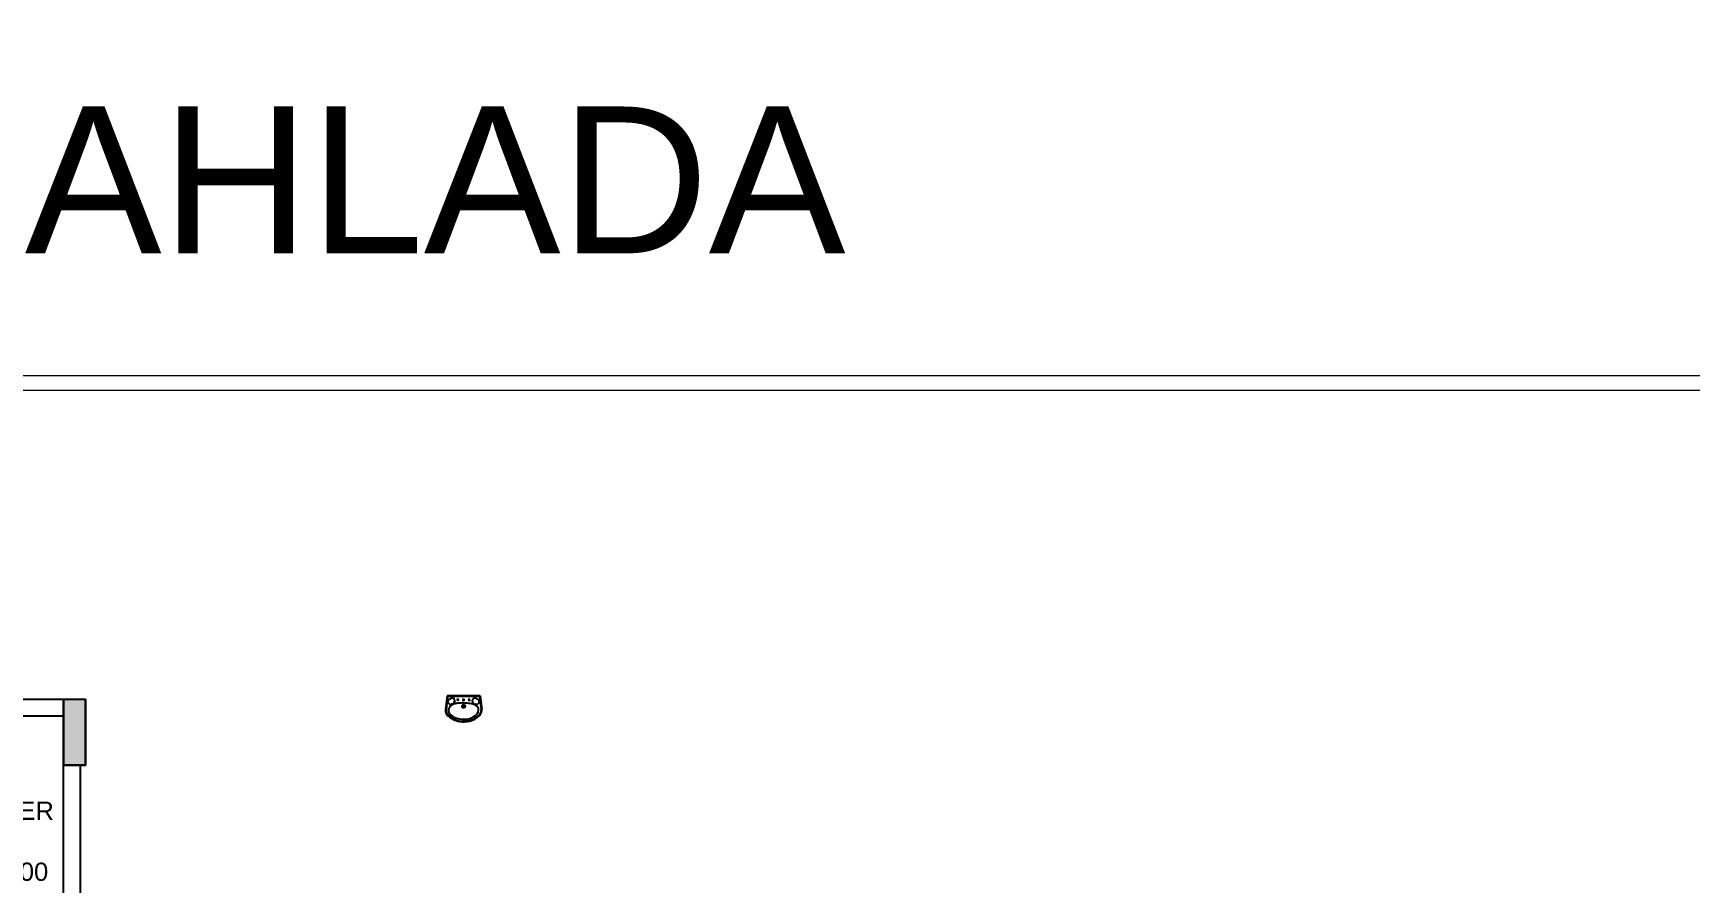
# Model space of a CAD drawing. Extents: x 11369658 to 11598203, y -3946797 to -3787209.
# Drawn here: x 11396796 to 11419415, y -3859217 to -3847610 of the extents above; entities that cross this region are included whole.
import ezdxf

# ---------------------------------------------------------------- set-up
doc = ezdxf.new("R2010")
doc.units = 0
doc.header["$MEASUREMENT"] = 0
doc.layers.get('0').update_dxf_attribs({"linetype": 'CONTINUOUS'})
doc.layers.add('0 Room description', color=210, linetype='CONTINUOUS', lineweight=5)
doc.layers.add('Dim( Actpl )', color=7, linetype='CONTINUOUS', lineweight=5)
doc.styles.get("Standard").update_dxf_attribs({"font": 'arial.ttf'})

msp = doc.modelspace()

# ---------------------------------------------------------------- hatches: boundary and pattern name
at = {"ltscale": 500}
msp.add_hatch(color=8, dxfattribs=at).paths.add_polyline_path([(11397212.5, -3857611.4), (11397512.5, -3857611.4), (11397512.5, -3856711.4), (11397212.5, -3856711.4)])

# ---------------------------------------------------------------- linework, layer by layer
at = {"color": 8, "lineweight": 25}
for p, q in [((11402447.3, -3856661.3), (11402426.6, -3856846)), ((11402455.3, -3856661.3), (11402433.8, -3856852.7)), ((11402899.8, -3856661.3), (11402447.3, -3856661.3)), ((11402884.6, -3856670.9), (11402466.8, -3856672.1)), ((11402891.8, -3856661.3), (11402913.3, -3856852.7)), ((11402899.8, -3856661.3), (11402920.5, -3856846)), ((11397512.5, -3856711.4), (11394582.5, -3856711.4)), ((11402582.8, -3856715.7), (11402609, -3856715.7)), ((11402594.9, -3856728), (11402594.9, -3856700.7)), ((11402702.9, -3856804.6), (11402642.6, -3856804.6)), ((11402662, -3856715.7), (11402688.3, -3856715.7)), ((11402672.7, -3856834.7), (11402672.7, -3856773.3)), ((11402674.1, -3856733.2), (11402674.1, -3856700.7)), ((11402736.8, -3856715.7), (11402763.1, -3856715.7)), ((11402748.9, -3856733.2), (11402748.9, -3856700.7)), ((11397212.5, -3856941.4), (11394812.5, -3856941.4)), ((11397212.5, -3859941.4), (11397212.5, -3856941.4)), ((11397512.5, -3857611.4), (11397512.5, -3857411.4)), ((11397442.5, -3859941.4), (11397442.5, -3857611.4))]:
    msp.add_line(p, q, dxfattribs=at)
at = {"color": 8, "lineweight": 25, "ltscale": 500}
for p, q in [((11397212.5, -3857611.4), (11397212.5, -3856711.4)), ((11397512.5, -3856711.4), (11397512.5, -3857611.4)), ((11397512.5, -3857611.4), (11397212.5, -3857611.4))]:
    msp.add_line(p, q, dxfattribs=at)
at = {"color": 8, "ltscale": 500}
msp.add_lwpolyline([(11397212.5, -3857611.4), (11397512.5, -3857611.4), (11397512.5, -3856711.4), (11397212.5, -3856711.4)], close=True, dxfattribs=at)
at = {"color": 8}
for centre, major_axis, start_param, end_param in [((11402472.3, -3856639), (-33.5, -1.1), 0.6941569, 1.3697807), ((11402521.2, -3856727.5), (-34, 0), 4.3388532, 5.2016903), ((11402505.4, -3856736.1), (-49.2, 1.8), 3.4007559, 4.136141), ((11402839.6, -3856736.1), (-49.2, 1.4), -0.9308937, -0.1955086), ((11402823.8, -3856727.5), (-34, 0.1), 4.2260302, 5.0888672), ((11402879.9, -3856646.7), (-24.7, 0.1), 1.7695192, 2.5136118), ((11402525.2, -3856859.2), (-99.5, 0.8), -0.1251585, 0.8561116), ((11402528.1, -3856857.3), (-94.4, -0.5), -0.0540168, 0.8337574), ((11402476.8, -3856737.3), (-20.7, -0.6), -1.1321713, 0.4508448), ((11402512.4, -3856729), (-56.8, 3.4), 0.379746, 1.0199795), ((11402538, -3856861.1), (-70.9, 0.1), -0.4039903, 0.5669384), ((11402547.5, -3856816.3), (-126.1, 2.7), -1.2071793, -0.8613363), ((11402572.3, -3856879.5), (-109.8, -1), -1.4401374, -0.4452664), ((11402596.7, -3856825.4), (-139.6, 2.9), 0.5768823, 1.2131055), ((11402491.2, -3856761.8), (-17.9, 0), 0.8826483, 2.2627083), ((11402508.5, -3856781.8), (-6.08, -6.08), 3.2967978, 4.6942319), ((11402510.7, -3856782), (-5.47, -5.47), 2.0970526, 3.5418083), ((11402539.8, -3856767.8), (-7.33, 0.96), -0.5976645, 1.5033958), ((11402557.9, -3856775.6), (-26.7, 2.2), -1.2011409, -0.4097655), ((11402522.7, -3856734), (-31.9, -0.3), 2.6094604, 3.4115342), ((11402627.8, -3857058.6), (-296.4, -2.8), -1.506456, -1.3389978), ((11402594.9, -3856715.7), (-6.4, 0.66), 1.676337, 7.9595223), ((11402676.7, -3857491.7), (-732.1, 1.9), -1.5639641, -1.4713727), ((11402672.7, -3856804.6), (-21.5, -2), 1.4782368, 7.7614221), ((11402672.7, -3856804.6), (-15.5, -0.1), 1.5579019, 7.8410872), ((11402672.7, -3856804.6), (-10.6, -2.5), 1.3415401, 7.6247254), ((11402674.1, -3856715.7), (-5.82, -2.72), 1.1460225, 7.4292078), ((11402639, -3857559.5), (-800.1, -32.8), 4.5182235, 4.6281312), ((11402748.9, -3856715.7), (-6.4, 0.66), 1.676337, 7.9595223), ((11402749.4, -3856934.6), (-166.8, 2.6), 4.1969594, 4.657407), ((11402822.3, -3856734), (-31.9, -0.3), -0.2881409, 0.5139329), ((11402787.1, -3856775.6), (-26.6, -3.5), 3.5029901, 4.2943655), ((11402803.9, -3856768.1), (-8.55, -0.05), 1.4453843, 3.7867652), ((11402755.6, -3856834.6), (-126, -0.6), 2.0515853, 2.8002811), ((11402835, -3856782.8), (-6.17, 6.17), 5.9255749, 7.5979196), ((11402836.5, -3856781.8), (-6.08, 6.08), 4.7305456, 6.1279797), ((11402801.8, -3856864.1), (-80.1, -0.6), 3.547154, 4.2922066), ((11402797.5, -3856816.3), (-125.7, 9.9), 4.1035722, 4.4494153), ((11402853.8, -3856761.8), (-17.9, 0.2), 0.8926028, 2.2726628), ((11402792.9, -3856843.2), (-123.1, 1), 2.1345696, 2.6472266), ((11402832.6, -3856729), (-56.9, -0.4), 2.173486, 2.8137196), ((11402782.7, -3856852.6), (-94.7, 0.7), 2.8973759, 3.3698223), ((11402868.2, -3856737.3), (-20.7, -0.7), 2.6258823, 4.2088984), ((11402813.8, -3856858.7), (-106, 2.6), 2.3341659, 2.9661859), ((11402835.5, -3856859.7), (-78.1, -0.3), 2.5576787, 3.2269962), ((11402837.9, -3856856.2), (-83.2, 0.3), 2.8523404, 3.2669735), ((11402662.2, -3856721), (-293.9, -1.4), 0.8048558, 1.4094104), ((11402655.6, -3856728.8), (-275.1, 11), 0.8467337, 1.2211072), ((11402668.9, -3856684.6), (-297.5, 3.6), 1.1538789, 1.6501576), ((11402673.2, -3856706.5), (-302.7, 0.6), 1.1573473, 1.9541709), ((11402677.4, -3856744), (-274.2, -0.1), 1.3459636, 1.8645447), ((11402686.6, -3856734), (-247.5, -4.3), 1.5625875, 2.0955703), ((11402689, -3856727.6), (-287, 1.1), 1.8133176, 2.3271403), ((11402727.3, -3856796), (-200, -9.9), 1.8177911, 2.2313646)]:
    msp.add_ellipse(centre, major_axis=major_axis, ratio=1, start_param=start_param, end_param=end_param, dxfattribs=at)
at = {"layer": 'Dim( Actpl )', "ltscale": 500}
for points in [[(11369657.5, -3946796.5), (11436596.8, -3946796.5), (11436596.8, -3852291), (11369657.5, -3852291)], [(11369857.5, -3946596.5), (11436396.8, -3946596.5), (11436396.8, -3852491), (11369857.5, -3852491)]]:
    msp.add_lwpolyline(points, close=True, dxfattribs=at)

# ---------------------------------------------------------------- texts
at = {"color": 8, "lineweight": -3, "ltscale": 500, "insert": (11396012.5, -3858441.4), "char_height": 250, "width": 2142.336, "attachment_point": 5}
msp.add_mtext('BED / STRETCHER LIFT \\P2400 X 3000', dxfattribs=at)
at = {"layer": '0 Room description', "insert": (11396683, -3850616.9), "char_height": 2004.63, "width": 15340.266, "attachment_point": 7, "bg_fill": 2}
msp.add_mtext('AHLADA', dxfattribs=at)

doc.saveas('drawing.dxf')
